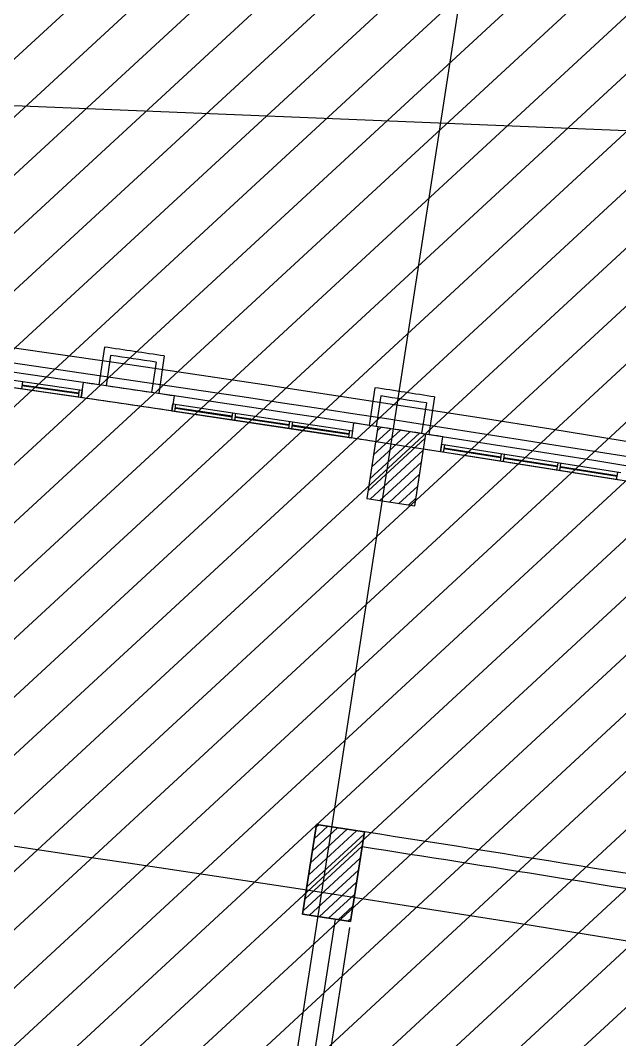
# Model space of a CAD drawing. Extents: x -678889171 to 586587, y -792238163 to 335485.
# Drawn here: x -678794268 to -678784365, y -792154654 to -792137811 of the extents above; entities that cross this region are included whole.
import ezdxf
from ezdxf.enums import TextEntityAlignment as Align

# ---------------------------------------------------------------- set-up
doc = ezdxf.new("R2010")
doc.units = 0
doc.header["$MEASUREMENT"] = 0
for name, color, linetype in [('A-FLOR-PATT', 252, 'Continuous'), ('A-SITE-PATT', 252, 'Continuous'), ('A-WALL', 252, 'Continuous')]:
    doc.layers.add(name, color=color, linetype=linetype)
doc.layers.add('BASEMENT3 LAYOUT$0$A-TABL-TEXT', color=252, linetype='Continuous', lineweight=30)
doc.layers.add('BASEMENT3 LAYOUT$0$HATCH6', color=252, linetype='Continuous', lineweight=15)
doc.styles.add('Ground floor Towers$0$$Bas01-Rname$0$EN-SC', font='swissc.ttf')
doc.styles.add('Ground floor Towers$0$$Bas01-Rname$0$EN-SCL', font='swisscl.ttf')
doc.styles.add('Ground floor Towers$0$04-Ground Floor$0$V2-lower ground$0$LEVEL  FOR LICENSE LOWER GR$0$$LG- LEVEL$0$AR-SR', font='sarb.shx')

# ---------------------------------------------------------------- blocks, each defined once
blk = doc.blocks.new('A$C61C61320')
at = {"layer": 'BASEMENT3 LAYOUT$0$HATCH6'}
h = blk.add_hatch(dxfattribs=at)
h.set_pattern_fill('JIS_WOOD', color=256, scale=1000, style=0)
h.set_pattern_definition([(45, (-845711.5632553247, -470537.5133829243), (-499.9999991609842, 499.9999991609843), [])])
h.paths.add_polyline_path([(-57054.4839232408, -202715.6827627594), (-61988.72938809986, -237934.2497828866), (-80426.45722685638, -233625.2072105513), (-117920.8563015934, -232159.4412755717), (-127624.8318891085, -221284.5855308848), (-127624.8318891085, -154987.425217584), (-104462.5924733605, -154589.848100547), (-93882.62928564264, -154028.8445178776), (-93529.7361727003, -176713.0896850609), (-93352.28011348587, -178273.3977080029), (-93352.28011348587, -194674.8746110406), (-91405.28890382661, -196764.3988851835), (-82930.71560722869, -197602.72102616), (-65142.08317814791, -199622.3395659931), (-55832.26724016038, -200866.3395951205)])
at = {"layer": 'BASEMENT3 LAYOUT$0$A-TABL-TEXT', "const_width": 500}
blk.add_lwpolyline([(-57033.52080658916, -200660.2740008931, 0.009460145421703483), (-91405.28890382661, -196764.3988851835), (-93352.28011348587, -194674.8746110406), (-93352.28011348587, -172023.5690570949), (-93352.28011348587, -172023.5690570949), (-93787.99629907659, -151856.5045970205)], format="xyb", dxfattribs=at)
blk = doc.blocks.new('2')
at = {"layer": 'BASEMENT3 LAYOUT$0$A-TABL-TEXT', "const_width": 500}
blk.add_lwpolyline([(60887.3354950042, 31537.0867037382, 0.009460145421703483), (26515.56739776675, 35432.96181944781), (24568.57618810749, 37522.48609359076), (24568.57618810749, 60173.79164753645), (24568.57618810749, 60173.79164753645), (24132.86000251677, 80340.85610761086)], format="xyb", dxfattribs=at)
blk = doc.blocks.new('GR')
at = {"layer": 'A-FLOR-PATT'}
for p, q in [((15690, 52490), (10579.79769232979, 7298.403218707645)), ((-6630, 45255), (113465, 45255)), ((9475.17062853233, 41327.10041817697), (9408.844233390668, 40700.44364184537)), ((9581.882535335906, 41195.22069954465), (9528.186602064907, 40687.89747816569)), ((10337.66103690375, 41115.22784631478), (10283.96510363274, 40607.90462493571)), ((10469.61602533213, 41221.84666392719), (10403.28963019045, 40595.18988759537)), ((9126.875347411136, 40478.63030052826, 1.236548312361997e-07), (6142.414244016189, 40783.57607000637, 1.346810537289096e-07)), ((9139.07317819027, 40598.008744664, 1.235424309636333e-07), (6154.612074795315, 40902.95451414205, 1.345686534563433e-07)), ((13968.46998564266, 40838.69514765672), (13897.60331911813, 40212.53556608793)), ((8144.252810482427, 40699.65733489218, 1.272178384606393e-07), (8132.054979654486, 40580.27889076149, 1.273302387333861e-07)), ((9082.610300895512, 40537.30529181756, 1.237881417595766e-07), (8137.530951487097, 40633.87145215229, 1.272797788822682e-07)), ((9083.830083978288, 40549.24313623064, 1.23776901732302e-07), (8138.750734569845, 40645.80929656538, 1.272685388549937e-07)), ((9089.332159851288, 40603.09117417064, 1.237262013383121e-07), (9077.134329023334, 40483.71273003994, 1.238386016110589e-07)), ((9126.875347286255, 40478.63029930602), (9152.389313702646, 40727.32546880515)), ((9139.07317823917, 40598.008744659, 1.235424309634526e-07), (9126.875347411136, 40478.63030052826, 1.236548312361997e-07)), ((14074.22322411718, 40706.04544433114), (14016.83673608322, 40198.99324197299)), ((14829.40208465828, 40620.57680334627), (14772.01650429656, 40113.53262094567)), ((14962.12638109151, 40726.23640951863), (14891.25971456697, 40100.07682794984)), ((10659.69458105793, 40567.78976718266), (10632.58394019312, 40319.26358978031)), ((10632.58394014431, 40319.26358978551, 5.01651975574332e-06), (10645.64686515756, 40438.55047083319, 5.019916360299597e-06)), ((10645.64686515756, 40438.55047083319, 5.019916360299597e-06), (13627.81889148476, 40111.97734672196, 5.019916360328949e-06)), ((10682.28680724755, 40313.82070436332, 5.01651975574323e-06), (10695.3497322608, 40433.10758541098, 5.019916360299508e-06)), ((10632.58394019312, 40319.26358978017, 5.01651975574332e-06), (13614.75596652029, 39992.69046566894, 5.01651975577267e-06)), ((10688.17910117752, 40367.62744094104, 5.01805186224994e-06), (11632.53357618113, 40264.21261830584, 5.018051862259235e-06)), ((10689.48539367883, 40379.55612904582, 5.018391522705568e-06), (11633.83986868244, 40276.1413064106, 5.018391522714862e-06)), ((11626.64128220879, 40210.40588134158, 5.016519755741518e-06), (11639.70420722206, 40329.69276238924, 5.019916360297796e-06)), ((11676.344149312, 40204.96299591938, 5.016519755741427e-06), (11689.40707432528, 40324.24987696705, 5.019916360297706e-06)), ((11682.23644328653, 40258.76973290398, 5.018051862259724e-06), (12576.8880512116, 40160.79779566767, 5.018051862268529e-06)), ((11683.54273578787, 40270.69842100874, 5.018391522715351e-06), (12578.19434370799, 40172.72648377296, 5.018391522724157e-06)), ((12584.05868227023, 40226.27794016065, 5.019916360318669e-06), (12570.99575730582, 40106.99105910763, 5.016519755762391e-06)), ((12633.76154937566, 40220.83505475881, 5.019916360319159e-06), (12620.69862441128, 40101.54817370579, 5.01651975576288e-06)), ((12626.59091831703, 40155.35491026581, 5.018051862269018e-06), (13570.94539332041, 40051.94008763061, 5.018051862278313e-06)), ((12627.89721081345, 40167.28359837111, 5.018391522724646e-06), (13572.25168581682, 40063.86877573592, 5.01839152273394e-06)), ((13578.11602437909, 40117.42023212382, 5.019916360328459e-06), (13565.05309941465, 39998.13335107081, 5.016519755772181e-06)), ((13627.81889148476, 40111.97734672196, 5.019916360328949e-06), (13614.75596652032, 39992.69046566894, 5.01651975577267e-06)), ((13641.6431921967, 40241.2426502232, 5.383362917117662e-06), (13614.94690579512, 39992.669581478, 5.383362917117662e-06)), ((14046.02183184947, 40194.87727012241, -6.574195595121094e-08), (13910.82827244129, 39002.51713094709, -6.574195595121094e-08)), ((13947.79578429393, 39328.55771875689, -6.574198815351175e-08), (14735.89530218841, 40116.65723665136, -6.574198815351175e-08)), ((13970.40250599224, 39527.94113575183, -6.574198815351175e-08), (14577.12094508942, 40134.65957484901, -6.574198815351175e-08)), ((13993.00922769055, 39727.32455274678, -6.574198815351175e-08), (14418.34658799043, 40152.66191304666, -6.574198815351175e-08)), ((14015.61594938885, 39926.70796974171, -6.574198815351175e-08), (14259.57223089144, 40170.66425124431, -6.574198815351175e-08)), ((14038.22267108716, 40126.09138673666, -6.574198815351175e-08), (14100.79787379244, 40188.66658944195, -6.574198815351175e-08)), ((14840.92859129969, 40104.74823051749, -6.574195595121094e-08), (14046.02183184947, 40194.87727012241, -6.574195595121094e-08)), ((14705.73503189161, 38912.38809134171, -6.574195595121094e-08), (14840.92859129969, 40104.74823051749, -6.574195595121094e-08)), ((14017.84618379435, 39946.37786095438), (13910.9369611781, 39003.4757277761)), ((13925.18906259563, 39129.17430176194, -6.574198815351175e-08), (14833.27679292397, 40037.26203209029, -6.574198815351175e-08)), ((15093.05925781227, 39825.41144976875), (15122.1566710699, 40073.71333061106)), ((15107.02596215418, 39944.59589157978, -3.621047148374135e-07), (15093.05925781227, 39825.41144976874, -3.655007017515337e-07)), ((18086.63700743203, 39595.42828303282, -3.621047140162039e-07), (15107.02596215418, 39944.59589157978, -3.621047148374135e-07)), ((15156.68614624234, 39938.77643143729, -3.621047148237273e-07), (15142.71944190047, 39819.59198962625, -3.655007017378475e-07)), ((13968.74213085292, 38995.9506747226, -6.574198815351175e-08), (14810.67007122567, 39837.87861509535, -6.574198815351175e-08)), ((14706.62034933307, 38913.25863155475), (14814.14970158663, 39857.24566013445)), ((18072.67030309016, 39476.24384122176, -3.655007009303245e-07), (15093.0592578123, 39825.41144976874, -3.655007017515339e-07)), ((16092.5629012647, 39762.782776208, -3.6396887357153e-07), (15149.01940359361, 39873.3525189145, -3.639688738315801e-07)), ((16093.95957169894, 39774.70122038908, -3.636292748801184e-07), (15150.4160740278, 39885.27096309561, -3.636292751401679e-07)), ((16100.22964391342, 39828.20668873057, -3.621047145636833e-07), (16086.26293957152, 39709.02224691953, -3.655007014778037e-07)), ((16149.88982800138, 39822.38722858811, -3.621047145499968e-07), (16135.92312365948, 39703.20278677707, -3.655007014641174e-07)), ((17036.10639896287, 39652.21303349831, -3.639688733114805e-07), (16142.22308535266, 39756.96331606555, -3.639688735578433e-07)), ((17037.5030693922, 39664.13147767998, -3.636292746200686e-07), (16143.61975578687, 39768.88176024664, -3.636292748664314e-07)), ((14127.51648795183, 38977.94833652487, -6.574198815351175e-08), (14788.06334952738, 39638.49519810043, -6.574198815351175e-08)), ((17029.80643724167, 39598.45250378065, -3.6550070122991e-07), (17043.77314153477, 39717.63694559741, -3.621047143157896e-07)), ((17079.46662133205, 39592.63304365853, -3.655007012156438e-07), (17093.43332562511, 39711.81748547527, -3.621047143015238e-07)), ((18029.31008072209, 39535.82383064933, -3.639688730377439e-07), (17085.7665830508, 39646.39357335588, -3.639688732977935e-07)), ((18030.70675115145, 39547.74227483101, -3.636292743463318e-07), (17087.16325348013, 39658.31201753754, -3.636292746063814e-07)), ((18023.01011904856, 39482.06330133819, -3.655007009445901e-07), (18036.97682334168, 39601.24774315493, -3.621047140304702e-07)), ((14286.29084505073, 38959.94599832714, -6.574198815351175e-08), (14765.45662782908, 39439.11178110549, -6.574198815351175e-08)), ((14445.06520214964, 38941.94366012941, -6.574198815351175e-08), (14742.84990613078, 39239.72836411055, -6.574198815351175e-08)), ((13910.82827244129, 39002.51713094709, -6.574195595121094e-08), (14705.73503189161, 38912.38809134171, -6.574195595121094e-08)), ((13910.9369611781, 39003.4757277761), (14706.62034933307, 38913.25863155475)), ((14603.83955924855, 38923.94132193168, -6.574198815351175e-08), (14720.24318443249, 39040.34494711563, -6.574198815351175e-08)), ((13297.74572482996, 33586.7007264233, -6.574195595121094e-08), (13129.52146845654, 32096.75978422526, -6.574195595121094e-08)), ((13129.52146845654, 32096.75978422526), (13297.74572482996, 33586.7007264233)), ((13225.82814546212, 32949.73583043269, -6.574198815351175e-08), (13805.57337021749, 33529.48105518807, -6.574198815351175e-08)), ((13248.32776919342, 33149.01214946064, -6.574198815351175e-08), (13646.69801537386, 33547.38239564108, -6.574198815351175e-08)), ((13270.82739292472, 33348.28846848857, -6.574198815351175e-08), (13487.82266053024, 33565.28373609409, -6.574198815351175e-08)), ((13293.32701665603, 33547.56478751652, -6.574198815351175e-08), (13328.94730568662, 33583.1850765471, -6.574198815351175e-08)), ((14093.41647569544, 33497.04822485207, -6.574195595121094e-08), (13297.74572482996, 33586.7007264233, -6.574195595121094e-08)), ((13297.74572482996, 33586.7007264233), (14093.41647569544, 33497.04822485207)), ((13180.82889799952, 32551.18319237681, -6.574198815351175e-08), (14089.16085728518, 33459.51515166248, -6.574198815351175e-08)), ((13203.32852173081, 32750.45951140476, -6.574198815351175e-08), (13964.44872506111, 33511.57971473505, -6.574198815351175e-08)), ((13924.42452643526, 32006.59805088269, -6.574195595121094e-08), (14093.41647569544, 33497.04822485207, -6.574195595121094e-08)), ((14093.41647569544, 33497.04822485207), (13924.42452643527, 32006.59805088272)), ((13158.32927426821, 32351.90687334887, -6.574198815351175e-08), (14066.55413558685, 33260.13173466751, -6.574198815351175e-08)), ((13135.8296505369, 32152.63055432093, -6.574198815351175e-08), (14043.94741388852, 33060.74831767255, -6.574198815351175e-08)), ((13243.77624831847, 32083.80045680586, -6.574198815351175e-08), (14021.3406921902, 32861.3649006776, -6.574198815351175e-08)), ((13402.54466510397, 32065.79217829472, -6.574198815351175e-08), (13998.73397049187, 32661.98148368263, -6.574198815351175e-08)), ((13561.31308188947, 32047.78389978358, -6.574198815351175e-08), (13976.12724879355, 32462.59806668766, -6.574198815351175e-08)), ((13720.08149867497, 32029.77562127245, -6.574198815351175e-08), (13953.52052709522, 32263.21464969271, -6.574198815351175e-08)), ((13129.52146845654, 32096.75978422526, -6.574195595121094e-08), (13924.42452643526, 32006.59805088269, -6.574195595121094e-08)), ((13924.42452643527, 32006.59805088272), (13129.52146845654, 32096.75978422526)), ((13334.63613384853, 29030.69389596646), (13676.84593456588, 32034.67960718999)), ((13878.84991546047, 32011.76734276131, -6.574198815351175e-08), (13930.9138053969, 32063.83123269775, -6.574198815351175e-08)), ((13914.04371392599, 31908.10524616408), (13583.02957335401, 29002.39726700401))]:
    blk.add_line(p, q, dxfattribs=at)
for centre, radius, start, end in [((-55663.02808184421, -578856.4866396398), 623364.7764122983, 74.61102897088065, 88.715678869106), ((-55662.04957572921, -578844.685925062), 622702.9587305912, 74.61095202551606, 88.71574447441284), ((-55662.04957586701, -578844.6859266991), 622952.9587322307, 81.87553483791258, 85.24170711263804), ((-55662.04957586701, -578844.6859266991), 623102.9587322307, 78.56113400306909, 85.23635335364345), ((-55662.04957586701, -578844.6859266991), 623583.1155781489, 83.9122726029954, 84.0041541566554), ((-55662.04957586701, -578844.6859266991), 623463.1155781489, 83.92329167070305, 83.99313508911698), ((-55662.04957586701, -578844.6859266991), 623583.1155781489, 83.49698867467959, 83.5888702285913), ((-55662.04957586701, -578844.6859266991), 622952.9587322306, 84.004200628867, 84.02791716677604), ((-55662.04957586701, -578844.6859266991), 622952.9587322306, 83.92326307220098, 83.99316368752041), ((-55662.04957586701, -578844.6859266991), 622952.9587322306, 83.88855493046871, 83.91222613085439), ((-55662.04957586701, -578844.6859266991), 623463.1155781489, 83.50800774252549, 83.5778511607454), ((-55662.04957586701, -578844.6859266991), 622702.9587322306, 83.88855493046871, 84.02787118737565), ((-55662.04957586701, -578844.6859266991), 622952.9587322306, 83.58891670064176, 83.6126061016395), ((-55662.04957586701, -578844.6859266991), 622952.9587322306, 83.50797914397575, 83.57787975929514), ((-55662.04957586701, -578844.6859266991), 622952.9587322306, 83.4755675929589, 83.49694220262913), ((-55662.04957586701, -578844.6859266991), 622702.9587322306, 83.57518754484678, 83.61250274916638), ((-55662.04957586701, -578844.6859266991), 622702.9587322306, 83.47563155870195, 83.50152431189193), ((-55662.04957586701, -578844.6859266991), 615202.9587322307, 74.22143378566328, 85.22979167610383), ((-55291.39570756731, -575858.7403861783), 613293.3468377733, 82.73661394800948, 83.50394591263198), ((-75091.05113886196, -744652.1295412604), 782993.4025511988, 82.99297815073142, 83.46177866695774), ((-55662.04957586701, -578844.6859266991), 607202.9587322306, 74.22143378566328, 89.82613372100917)]:
    blk.add_arc(centre, radius, start, end, dxfattribs=at)
at = {"layer": 'A-FLOR-PATT', "style": 'Ground floor Towers$0$04-Ground Floor$0$V2-lower ground$0$LEVEL  FOR LICENSE LOWER GR$0$$LG- LEVEL$0$AR-SR', "flags": 12}
for tag, p in [('L', (30296.07288644527, 72859.53473235783)), ('P', (30237.50458115668, 72203.99769414036))]:
    blk.add_attdef(tag, text='', height=500, dxfattribs=at).set_placement(p, align=Align.RIGHT)
at = {"layer": 'A-FLOR-PATT'}
for tag, p, height, style in [('N', (85492.25876324323, 56633.4995742733), 250, 'Ground floor Towers$0$$Bas01-Rname$0$EN-SC'), ('N', (89389.48149106537, 56633.4995742733), 250, 'Ground floor Towers$0$$Bas01-Rname$0$EN-SC'), ('N', (94597.61363499537, 56633.4995742733), 250, 'Ground floor Towers$0$$Bas01-Rname$0$EN-SC'), ('AN', (85922.66280553787, 56313.08159666645), 200, 'Ground floor Towers$0$$Bas01-Rname$0$EN-SCL'), ('AN', (89819.88553336001, 56313.08159666645), 200, 'Ground floor Towers$0$$Bas01-Rname$0$EN-SCL'), ('AN', (95028.01767729002, 56313.08159666645), 200, 'Ground floor Towers$0$$Bas01-Rname$0$EN-SCL'), ('SN', (85299.47460008037, 56025.08594095582), 200, 'Ground floor Towers$0$$Bas01-Rname$0$EN-SCL'), ('F', (85927.04975899268, 56008.67972904726), 200, 'Ground floor Towers$0$$Bas01-Rname$0$EN-SCL'), ('SN', (89196.69732790251, 56025.08594095582), 200, 'Ground floor Towers$0$$Bas01-Rname$0$EN-SCL'), ('F', (89824.27248681482, 56008.67972904726), 200, 'Ground floor Towers$0$$Bas01-Rname$0$EN-SCL'), ('SN', (94404.82947183252, 56025.08594095582), 200, 'Ground floor Towers$0$$Bas01-Rname$0$EN-SCL'), ('F', (95032.40463074483, 56008.67972904726), 200, 'Ground floor Towers$0$$Bas01-Rname$0$EN-SCL')]:
    blk.add_attdef(tag, p, '', height=height, dxfattribs=dict(at, style=style))
at = {"layer": 'A-FLOR-PATT', "style": 'Ground floor Towers$0$$Bas01-Rname$0$EN-SCL', "width": 0.8}
for p in [(85305.16036184286, 56295.1433535593), (89202.383089665, 56295.1433535593), (94410.51523359501, 56295.1433535593)]:
    blk.add_attdef('FN', p, '', height=250, dxfattribs=at)

msp = doc.modelspace()

# ---------------------------------------------------------------- block references
at = {"layer": 'A-SITE-PATT', "rotation": 357.6731745000001}
for name, p in [('2', (-678833487.1858103, -792167746.3685482, -212772)), ('A$C61C61320', (-678706236.4347705, -791940527.995869, -212772))]:
    msp.add_blockref(name, p, dxfattribs=at)

# ---------------------------------------------------------------- next in the draw order: block references
at = {"layer": 'A-WALL', "rotation": 357.6731745000001}
msp.add_blockref('GR', (-678804025.0995113, -792184118.4910543, -212772), dxfattribs=at)

doc.saveas('drawing.dxf')
